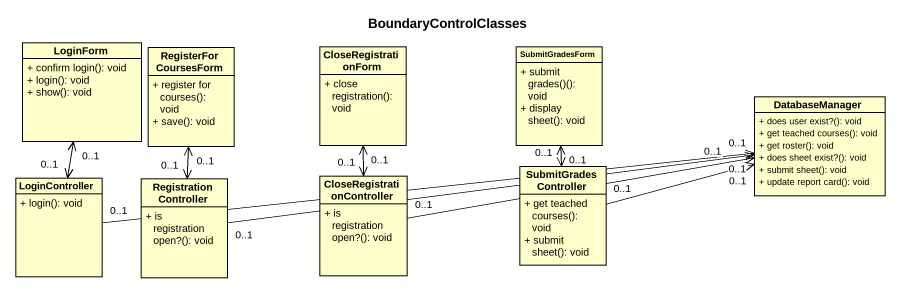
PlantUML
@startuml
title BoundaryControlClasses
hide circle
hide empty members
skinparam classAttributeIconSize 0
class LoginForm {
  + confirm login(): void
  + login(): void
  + show(): void
}
class CloseRegistrationForm {
  + close registration(): void
}
class SubmitGradesForm {
  + submit grades()(): void
  + display sheet(): void
}
class RegisterForCoursesForm {
  + register for courses(): void
  + save(): void
}
class DatabaseManager {
  + does user exist?(): void
  + get teached courses(): void
  + get roster(): void
  + does sheet exist?(): void
  + submit sheet(): void
  + update report card(): void
}
class CloseRegistrationController {
  + is registration open?(): void
}
class SubmitGradesController {
  + get teached courses(): void
  + submit sheet(): void
}
class LoginController {
  + login(): void
}
class RegistrationController {
  + is registration open?(): void
}
LoginForm "0..1" <--> "0..1" LoginController
CloseRegistrationForm "0..1" <--> "0..1" CloseRegistrationController
SubmitGradesForm "0..1" <--> "0..1" SubmitGradesController
RegisterForCoursesForm "0..1" <--> "0..1" RegistrationController
CloseRegistrationController "0..1" -right-> "0..1" DatabaseManager
SubmitGradesController "0..1" -right-> "0..1" DatabaseManager
LoginController "0..1" -right-> "0..1" DatabaseManager
RegistrationController "0..1" -right-> "0..1" DatabaseManager
@enduml
